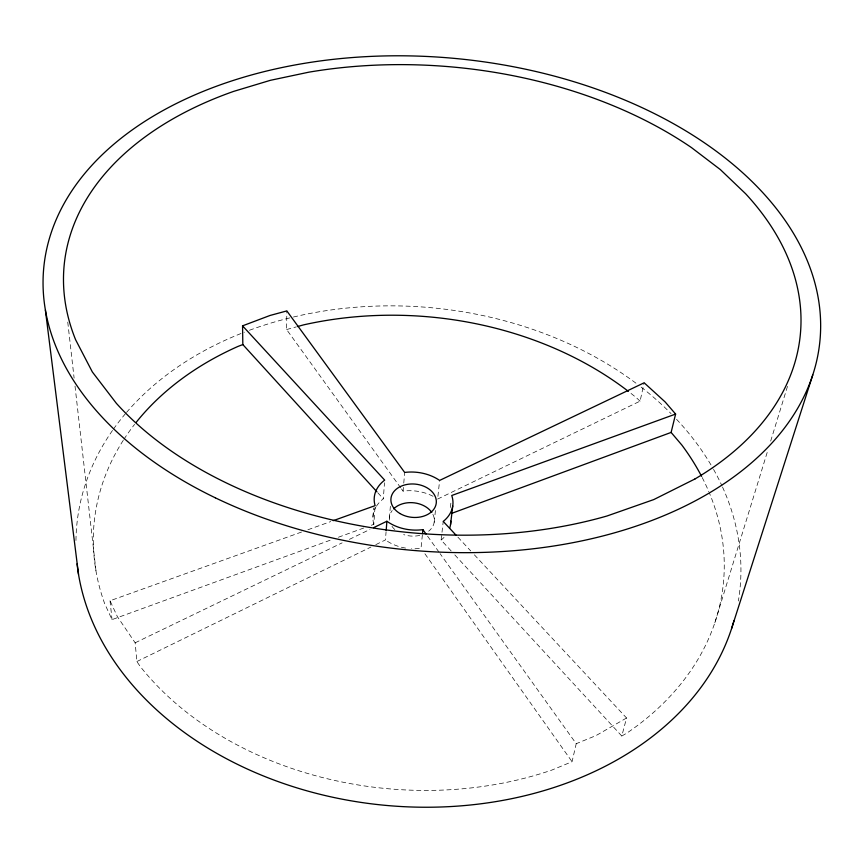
<?xml version="1.0" encoding="UTF-8"?>
<svg xmlns="http://www.w3.org/2000/svg" width="863" height="863" viewBox="0 0 863 863"><rect width="100%" height="100%" fill="white"/><g stroke="black" fill="none" stroke-linecap="round" stroke-linejoin="round"><path stroke-width="0.65" stroke-dasharray="4.32 3.24" d="M400.712 487.843L286.624 329.547L286.829 310.917M372.935 517.336L373.56 507.983M371.284 525.265L373.819 524.348L375.103 505.642M376.441 506.214A39.008 28.932 5.3 0 1 383.312 498.825L384.488 482.795M375.804 544.661L385.448 539.936L386.063 531.932M389.429 518.134L390.475 504.779M433.01 496.268A39.008 28.932 5.3 0 0 403.075 491.123L403.647 484.445M403.765 483.107L404.671 472.439M422.363 534.963L421.025 548.285A39.008 28.932 5.3 0 1 411.543 548.706M434.186 522.309L435.47 510.324M437.908 496.398L439.623 480.421M451.166 550.95L441.122 540.055L443.226 521.435M450.357 507.487L450.971 502.158M437.617 499.062L640.076 401.144L644.154 382.794M301.543 532.04L110.033 600.767L117.4 616.657L135.157 642.795L136.883 661.533L140.011 666.182A316.074 236.818 5.3 0 0 551.791 770.098L572.061 761.695L576.225 743.701L440.108 553.668M454.812 554.909L621.792 736.031L626.56 717.994L474.391 554.844M714.823 622.816L767.908 450.108M770.681 441.079L787.714 385.664M621.792 736.031L627.034 732.978A316.074 236.818 5.3 0 0 709.364 492.946M626.56 717.994L596.009 735.589L576.225 743.701M136.883 661.533L370.971 547.023M135.157 642.795L342.104 542.87M349.375 539.364L369.947 529.44M123.258 440.346A316.074 236.818 5.3 0 0 104.671 603.647L112.028 619.623L332.082 539.537M338.404 537.239L363.701 528.027M307.886 529.763L330.712 521.576M286.624 329.547L296.289 326.883M640.076 401.144L636.473 397.821A316.074 236.818 5.3 0 0 630.443 392.978M457.897 537.153L470.723 550.918M377.875 492.849L383.312 498.825M401.5 488.933L403.075 491.123M427.595 536.193L439.332 552.579M424.92 553.787L572.061 761.695M67.756 322.115L74.11 378.102M75.016 386.106L96.052 571.403M110.033 600.767L112.028 619.623M722.525 487.077A333.118 249.871 5.3 0 1 738.361 600.982M75.955 540.508A333.118 249.871 5.3 0 1 112.697 430.184M113.463 429.105A333.118 249.871 5.3 0 1 125.653 413.442M126.516 412.438A333.118 249.871 5.3 0 1 244.445 332.158M249.429 330.27A333.118 249.871 5.3 0 1 292.136 317.325M293.409 317.023A333.118 249.871 5.3 0 1 636.97 383.938M641.133 387.12A333.118 249.871 5.3 0 1 671.047 413.614M676.56 419.321A333.118 249.871 5.3 0 1 712.892 468.221M713.55 469.375A333.118 249.871 5.3 0 1 721.975 485.88M444.035 537.379A39.008 28.932 5.3 0 1 441.122 540.055M405.588 548.081A39.008 28.932 5.3 0 1 385.448 539.936M373.819 524.348A39.008 28.932 5.3 0 1 375.815 507.25M123.97 439.245A316.074 236.818 5.3 0 1 134.585 424.38M702.202 477.541A316.074 236.818 5.3 0 1 708.857 491.748M432.881 514.326A22.503 16.688 5.3 0 1 428.684 531.187M419.752 535.384A22.503 16.688 5.3 0 1 403.668 534.607M394.833 529.558A22.503 16.688 5.3 0 1 391.813 526.063M389.537 520.152A22.503 16.688 5.3 0 1 392.19 510.529"/><path stroke-width="1.29" d="M386.171 530.594L386.894 521.252A39.471 28.943 5.3 0 0 422.902 529.645L426.031 534.014M422.503 533.636L422.902 529.645M450.54 524.575L452.741 505.955M701.597 476.376A316.074 236.818 5.3 0 0 681.835 445.038L671.112 432.428L675.61 414.067L665.157 401.953L644.154 382.794L439.623 480.421A39.471 28.943 5.3 0 0 404.671 472.439L286.829 310.917L270.022 315.47L242.557 325.847L242.827 344.564L376.969 491.856M731.587 628.544L812.773 374.909M373.571 527.681L386.894 521.252M242.827 344.564L237.994 346.419A316.074 236.818 5.3 0 0 136.203 422.32M452.093 513.205L671.112 432.428M675.61 414.067L451.748 495.502A39.471 28.943 5.3 0 1 443.226 521.435L456.063 535.189M333.247 520.659L375.103 505.642A39.471 28.943 5.3 0 1 384.682 480.119L242.557 325.847M297.498 326.559L303.549 324.887A316.074 236.818 5.3 0 1 628.404 391.381M45.383 310.044L78.511 574.305M733.96 620.713A333.118 249.871 5.3 0 1 388.08 805.589A333.118 249.871 5.3 0 1 77.077 563.841M393.625 508.879A22.503 16.688 5.3 0 1 431.78 512.449M450.788 521.09A39.008 28.932 5.3 0 1 449.731 528.005M694.931 478.987L653.766 499.58L607.034 515.988A369.709 233.787 5.3 0 1 116.365 403.323L92.352 371.964L75.62 339.763A369.709 233.787 5.3 0 1 233.7 91.37L270.399 80.313L308.781 72.19A369.709 233.787 5.3 0 1 691.436 147.562L720.303 169.547L745.6 193.722A369.709 233.787 5.3 0 1 694.931 478.987M400.001 513.539A22.772 16.699 5.3 0 0 436.182 503.668A22.772 16.699 5.3 0 0 404.661 484.963A22.772 16.699 5.3 0 0 400.001 513.539M215.308 497.811A389.817 246.883 5.3 0 0 819.785 342.287A389.817 246.883 5.3 0 0 260.432 72.578A389.817 246.883 5.3 0 0 215.308 497.811"/></g></svg>
